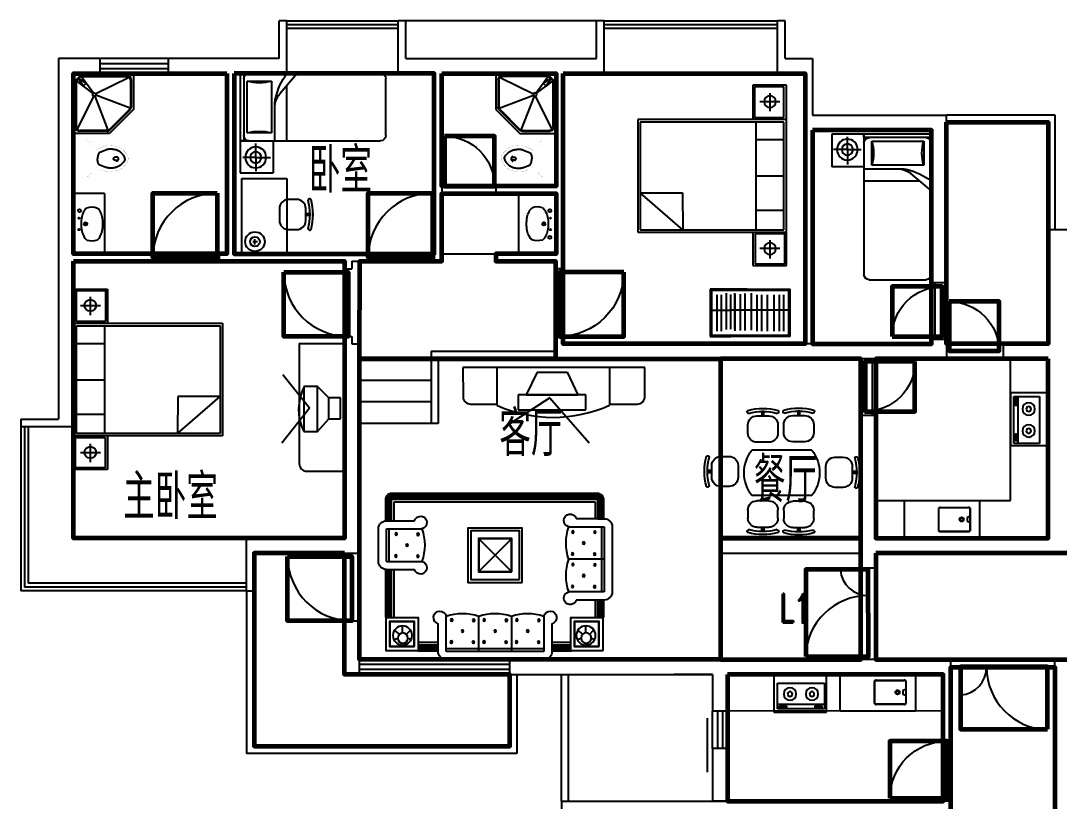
# Model space of a CAD drawing. Extents: x 951204 to 982714, y -906580 to -885526.
# Drawn here: x 951204 to 965709, y -896431 to -885526 of the extents above; entities that cross this region are included whole.
import ezdxf
from ezdxf.enums import TextEntityAlignment as Align

# ---------------------------------------------------------------- set-up
doc = ezdxf.new("R2010")
doc.units = 0
doc.header["$LTSCALE"] = 1000
doc.header["$MEASUREMENT"] = 0
doc.layers.get('0').update_dxf_attribs({"linetype": 'CONTINUOUS'})
for name, color, linetype in [('2', 2, 'CONTINUOUS'), ('3', 3, 'CONTINUOUS'), ('8', 42, 'CONTINUOUS'), ('CTEXT', 4, 'CONTINUOUS'), ('JJ', 8, 'CONTINUOUS'), ('STAIR', 3, 'CONTINUOUS'), ('text', 75, 'CONTINUOUS'), ('TOTHER', 145, 'CONTINUOUS'), ('WALL', 2, 'CONTINUOUS'), ('WINDOW', 4, 'CONTINUOUS')]:
    doc.layers.add(name, color=color, linetype=linetype)
for name, color, linetype, lineweight in [('GT_卧室', 1, 'CONTINUOUS', 60), ('GT_卫生间', 5, 'CONTINUOUS', 60), ('GT_厨房', 4, 'CONTINUOUS', 60), ('GT_客厅', 2, 'CONTINUOUS', 60), ('GT_过道', 30, 'CONTINUOUS', 60), ('GT_门', 245, 'CONTINUOUS', 60), ('GT_阳台', 6, 'CONTINUOUS', 60), ('GT_餐厅', 3, 'CONTINUOUS', 60)]:
    doc.layers.add(name, color=color, linetype=linetype, lineweight=lineweight)
doc.layers.get('8').off()
doc.styles.add('_ROMAND', font='ROMAND.shx', dxfattribs={"width": 0.8})
doc.styles.add('DIM_FONT', font='ZBTXT.shx', dxfattribs={"width": 0.8})
doc.styles.add('HZ', font='zbtxt.shx', dxfattribs={"bigfont": 'zbhz.shx'})
doc.styles.add('ST', font='complex.shx', dxfattribs={"width": 0.7, "bigfont": 'hztxt0.shx'})

# ---------------------------------------------------------------- blocks, each defined once
blk = doc.blocks.new('TV22')
at = {"layer": 'JJ', "color": 252}
for p, q in [((-1607, 1000, 200), (-2128, 1599, 200)), ((-1607, 1000, 200), (-1052, 1359, 200)), ((-2085, 1158, -400), (-2085, 958, -400)), ((-1185, 1158, -400), (-2085, 1158, -400)), ((-1185, 958, -400), (-1185, 1158, -400)), ((-2870, 982, 200), (-2869, 594, 200)), ((-2399, 1082, 200), (-2770, 1082, 200)), ((-2399, 596, 200), (-2399, 1097, 200)), ((-899, 596, 200), (-899, 1097, 200)), ((-551, 1082, 200), (-899, 1082, 200)), ((-450, 594, 200), (-451, 982, 200)), ((-2085, 958, -400), (-1185, 958, -400)), ((-1289, 958, -300), (-1980, 958, -300)), ((-1835, 658, -300), (-1980, 958, -300)), ((-1435, 658, -300), (-1289, 958, -300)), ((-2869, 594, 200), (-450, 594, 200)), ((-1435, 658, -300), (-1835, 658, -300))]:
    blk.add_line(p, q, dxfattribs=at)
for centre, radius, start, end in [((-1649, -555, 200), 1814, 65.5803, 114.4197), ((-2770, 982, 200), 100, 90, 180), ((-551, 982, 200), 100, 360, 90)]:
    blk.add_arc(centre, radius, start, end, dxfattribs=at)
blk = doc.blocks.new('_C38')
for p, q in [((411, -143), (783, 321)), ((307, 168), (154, 0)), ((307, 168), (307, -433)), ((489, 168), (307, 168)), ((489, -419), (489, 168)), ((0, 0), (0, -279)), ((154, 0), (0, 0)), ((154, 0), (154, -279)), ((411, -143), (769, -587)), ((0, -279), (154, -279)), ((154, -279), (307, -433)), ((307, -433), (489, -433))]:
    blk.add_line(p, q)
blk.add_arc((-126, -129), 683, 333.5892, 25.7371)
at = {"flags": 9}
for tag in ['XSIZE', 'YSIZE']:
    blk.add_attdef(tag, (0, 0), '', height=0.5, dxfattribs=at)
blk = doc.blocks.new('TV12')
at = {"layer": 'JJ', "color": 252}
blk.add_lwpolyline([(-2202, 344), (-507, 344), (-507, 944), (-2102, 944, 0.414214), (-2202, 844)], format="xyb", close=True, dxfattribs=at)
at = {"layer": 'JJ', "color": 252, "rotation": 90.0000000000012}
blk.add_blockref('_C38', (-1506, 395), dxfattribs=at)
blk = doc.blocks.new('RC31')
at = {"layer": 'JJ', "color": 252}
for p, q in [((-2802, 1886), (-2802, 2336)), ((-2802, 2336), (-402, 2336)), ((-2780, 1918), (-2780, 2312)), ((-2780, 2312), (-2379, 2312)), ((-2576, 2244), (-2576, 1979)), ((-2379, 2312), (-2379, 1918)), ((-2356, 356), (-2356, 2336)), ((-2326, 1926), (-2326, 2297)), ((-2326, 2297), (-892, 2297)), ((-2069, 2297), (-2069, 1926)), ((-1612, 2297), (-1612, 1926)), ((-1127, 2297), (-1127, 1926)), ((-892, 2297), (-892, 1926)), ((-856, 2336), (-856, 356)), ((-832, 2297), (-423, 2297)), ((-832, 1911), (-832, 2297)), ((-620, 2244), (-620, 1979)), ((-423, 2297), (-423, 1911)), ((-402, 2336), (-402, 1886)), ((-2462, 2115), (-2705, 2115)), ((-506, 2115), (-748, 2115)), ((-2356, 1886), (-2802, 1886)), ((-2379, 1918), (-2780, 1918)), ((-2326, 388), (-2326, 1926)), ((-892, 1926), (-2326, 1926)), ((-892, 1926), (-892, 388)), ((-402, 1886), (-856, 1886)), ((-423, 1911), (-832, 1911)), ((-2326, 956), (-1834, 388)), ((-1834, 951), (-2326, 956)), ((-1834, 388), (-1834, 951)), ((-856, 356), (-2356, 356)), ((-892, 388), (-2326, 388))]:
    blk.add_line(p, q, dxfattribs=at)
for centre in [(-2576, 2115), (-620, 2115)]:
    blk.add_circle(centre, 77.2, dxfattribs=at)
blk = doc.blocks.new('M_A17ORW')
at = {"const_width": 0.02}
for points in [[(-0.481, -0.001), (-0.481, -0.308)], [(0.481, 0.001), (0.481, -0.691)]]:
    blk.add_lwpolyline(points, dxfattribs=at)
for centre, radius, start, end in [((-0.501, -0.003), 0.307, 274.2492, 0.2101), ((0.505, 0.002), 0.699, 180.2762, 268.0603)]:
    blk.add_arc(centre, radius, start, end)
blk = doc.blocks.new('M_E17')
for p, q in [((-372, -394), (-372, -105)), ((-352, -90), (22, -90)), ((42, -105), (42, -394)), ((-333, -225), (-372, -212)), ((-372, -288), (-333, -274)), ((-333, -274), (-333, -225)), ((22, -409), (-352, -409))]:
    blk.add_line(p, q)
for points, const_width in [([(-362, -75), (-392, -97)], 2.82), ([(-392, -402), (-392, -97)], 2.5), ([(-362, -75), (32, -75)], 3), ([(62, -97), (32, -75)], 2.82), ([(62, -97), (62, -402)], 2.5), ([(-392, -402), (-362, -425)], 2.82), ([(32, -425), (62, -402)], 2.82), ([(32, -425), (-362, -425)], 3)]:
    blk.add_lwpolyline(points, dxfattribs=dict(const_width=const_width))
for points in [[(-352, -90), (-359, -91), (-365, -93), (-369, -97), (-372, -102), (-372, -105)], [(42, -105), (41, -100), (37, -95), (32, -92), (26, -90), (22, -90)], [(-372, -394), (-371, -399), (-367, -404), (-362, -407), (-356, -409), (-352, -409)], [(22, -409), (29, -408), (35, -406), (39, -402), (42, -397), (42, -394)]]:
    blk.add_lwpolyline(points)
for radius in [28.5, 20.4]:
    blk.add_circle((-262, -250), radius)
at = {"layer": 'TOTHER', "linetype": 'Continuous'}
for p, q in [((-500, -500), (-500, 0)), ((-500, 0), (500, 0)), ((500, 0), (500, -500)), ((500, -500), (-500, -500))]:
    blk.add_line(p, q, dxfattribs=at)
at = {"width": 0.8, "flags": 9}
for tag in ['XSIZE', 'YSIZE']:
    blk.add_attdef(tag, (0, 0), '', height=0.5, dxfattribs=at)
blk = doc.blocks.new('_C17')
for p, q in [((0, -897), (0, 0)), ((46, 0), (0, 0)), ((46, -897), (46, 0)), ((115, 0), (1867, 0)), ((460, 0), (460, -499)), ((621, 0), (621, -736)), ((414, -104), (92, -104)), ((92, -104), (92, -794)), ((414, -794), (414, -104)), ((1936, -69), (1936, -828)), ((756, -897), (525, -623)), ((92, -794), (414, -794)), ((46, -897), (0, -897)), ((1867, -897), (115, -897))]:
    blk.add_line(p, q)
for centre, radius, start, end in [((115, -69), 69, 90, 180), ((1867, -69), 69, 0, 90), ((253, 448), 575, 253.7398, 286.2602), ((736, -445), 276, 180, 220.1059), ((736, -499), 276, 180, 193.3928), ((1378, -347), 936, 193.3928, 216.0202), ((115, -828), 69, 180, 270), ((253, -1346), 575, 73.7398, 106.2602), ((1867, -828), 69, 270, 0)]:
    blk.add_arc(centre, radius, start, end)
at = {"flags": 9}
for tag in ['XSIZE', 'YSIZE']:
    blk.add_attdef(tag, (0, 0), '', height=0.5, dxfattribs=at)
at = {"style": 'HZ', "width": 0.7, "flags": 9}
for tag in ['XSIZE', 'YSIZE']:
    blk.add_attdef(tag, (0, 0), '', height=0.5, dxfattribs=at)
blk = doc.blocks.new('_C61')
for p, q in [((-222, 205), (-222, -230)), ((-222, 205), (206, 205)), ((-1, 0), (-1, 172)), ((206, 205), (206, -230)), ((-1, 0), (-184, 0)), ((-1, 0), (-1, -197)), ((-1, 0), (182, 0)), ((-222, -230), (206, -230))]:
    blk.add_line(p, q)
for radius in [139, 75]:
    blk.add_circle((-1, 0), radius)
at = {"flags": 9}
for tag in ['YSIZE', 'XSIZE']:
    blk.add_attdef(tag, (202, 208), '', height=0.5, rotation=270, dxfattribs=at)
at = {"style": 'DIM_FONT', "width": 0.6, "flags": 9}
for tag in ['XSIZE', 'YSIZE']:
    blk.add_attdef(tag, (0, 0), '', height=0.5, dxfattribs=at)
blk = doc.blocks.new('RDC1')
at = {"layer": 'JJ', "xscale": -1}
for name, p, rotation in [('_C17', (-2192, 693), 179.9999999999993), ('_C61', (-1987, 471), 89.99999999999928)]:
    blk.add_blockref(name, p, dxfattribs=dict(at, rotation=rotation))
blk = doc.blocks.new('DZY1')
at = {"layer": 'JJ', "color": 252}
for p, q in [((-1505, 1849), (-1529, 1849)), ((-1529, 1849), (-1529, 1792)), ((-1505, 1792), (-1505, 1849)), ((-1052, 1853), (-1052, 1797)), ((-1027, 1853), (-1052, 1853)), ((-1052, 1797), (-1027, 1797)), ((-1027, 1797), (-1027, 1853)), ((-1717, 1561), (-1717, 1671)), ((-1597, 1791), (-1437, 1791)), ((-1529, 1792), (-1505, 1792)), ((-1317, 1671), (-1317, 1561)), ((-1239, 1566), (-1239, 1676)), ((-1119, 1796), (-959, 1796)), ((-839, 1676), (-839, 1566)), ((-1437, 1441), (-1597, 1441)), ((-959, 1446), (-1119, 1446)), ((-1966, 1248), (-2076, 1248)), ((-1664, 1366), (-864, 1366)), ((-448, 1260), (-558, 1260)), ((-2196, 1128), (-2196, 968)), ((-1846, 968), (-1846, 1128)), ((-678, 1140), (-678, 980)), ((-328, 980), (-328, 1140)), ((-2254, 1061), (-2197, 1061)), ((-2254, 1036), (-2254, 1061)), ((-2197, 1036), (-2254, 1036)), ((-2197, 1061), (-2197, 1036)), ((-327, 1048), (-327, 1072)), ((-327, 1072), (-270, 1072)), ((-270, 1048), (-327, 1048)), ((-270, 1072), (-270, 1048)), ((-2076, 848), (-1966, 848)), ((-558, 860), (-448, 860)), ((-864, 766), (-1664, 766)), ((-1437, 659), (-1597, 659)), ((-959, 654), (-1119, 654)), ((-1717, 539), (-1717, 429)), ((-1317, 429), (-1317, 539)), ((-1239, 534), (-1239, 424)), ((-839, 424), (-839, 534)), ((-1597, 309), (-1437, 309)), ((-1529, 251), (-1529, 308)), ((-1529, 308), (-1505, 308)), ((-1505, 308), (-1505, 251)), ((-1119, 304), (-959, 304)), ((-1052, 303), (-1027, 303)), ((-1052, 246), (-1052, 303)), ((-1027, 303), (-1027, 246)), ((-1505, 251), (-1529, 251)), ((-1027, 246), (-1052, 246))]:
    blk.add_line(p, q, dxfattribs=at)
for centre, radius, start, end in [((-1704, 1845), 21.8, 129.0685, 262.4952), ((-1516, 1150), 739, 74.2181, 105.7819), ((-1516, 1150), 699, 74.2181, 105.7819), ((-1329, 1845), 21.8, 277.5048, 50.9315), ((-1226, 1850), 21.8, 129.0685, 262.4952), ((-1039, 1155), 739, 74.2181, 105.7819), ((-1039, 1155), 699, 74.2181, 105.7819), ((-852, 1850), 21.8, 277.5048, 50.9315), ((-1597, 1671), 120, 90, 180), ((-1437, 1671), 120, 360, 90), ((-1119, 1676), 120, 90, 180), ((-959, 1676), 120, 360, 90), ((-1597, 1561), 120, 180, 270), ((-1437, 1561), 120, 270, 360), ((-1119, 1566), 120, 180, 270), ((-959, 1566), 120, 270, 360), ((-1555, 1048), 739, 164.2181, 195.7819), ((-2250, 1235), 21.8, 7.5048, 140.9315), ((-2076, 1128), 120, 90, 180), ((-1966, 1128), 120, 0, 90), ((-1272, 1066), 494, 142.5642, 217.4358), ((-1256, 1066), 494, 322.5642, 37.4358), ((-558, 1140), 120, 90, 180), ((-448, 1140), 120, 0, 90), ((-274, 1248), 21.8, 39.0685, 172.4952), ((-968, 1061), 699, 344.2181, 15.7819), ((-968, 1061), 739, 344.2181, 15.7819), ((-1555, 1048), 699, 164.2181, 195.7819), ((-2076, 968), 120, 180, 270), ((-1966, 968), 120, 270, 0), ((-558, 980), 120, 180, 270), ((-448, 980), 120, 270, 0), ((-2250, 861), 21.8, 219.0685, 352.4952), ((-274, 873), 21.8, 187.5048, 320.9315), ((-1597, 539), 120, 90, 180), ((-1437, 539), 120, 0, 90), ((-1119, 534), 120, 90, 180), ((-959, 534), 120, 0, 90), ((-1597, 429), 120, 180, 270), ((-1437, 429), 120, 270, 0), ((-1119, 424), 120, 180, 270), ((-959, 424), 120, 270, 0), ((-1704, 255), 21.8, 97.5048, 230.9315), ((-1516, 949), 739, 254.2181, 285.7819), ((-1516, 949), 699, 254.2181, 285.7819), ((-1329, 255), 21.8, 309.0685, 82.4952), ((-1226, 250), 21.8, 97.5048, 230.9315), ((-1039, 944), 739, 254.2181, 285.7819), ((-1039, 944), 699, 254.2181, 285.7819), ((-852, 250), 21.8, 309.0685, 82.4952)]:
    blk.add_arc(centre, radius, start, end, dxfattribs=at)
for points in [[(-1505, 1849), (-1529, 1849), (-1505, 1792), (-1529, 1792)], [(-1027, 1853), (-1052, 1853), (-1027, 1797), (-1052, 1797)], [(-2254, 1036), (-2254, 1061), (-2197, 1036), (-2197, 1061)], [(-270, 1072), (-270, 1048), (-327, 1072), (-327, 1048)], [(-1505, 251), (-1529, 251), (-1505, 308), (-1529, 308)], [(-1027, 246), (-1052, 246), (-1027, 303), (-1052, 303)]]:
    blk.add_solid(points, dxfattribs=at)
blk = doc.blocks.new('SZ2')
at = {"layer": 'JJ', "color": 252}
for p, q in [((-486, 907), (-646, 907)), ((-578, 908), (-578, 965)), ((-578, 965), (-553, 965)), ((-553, 908), (-578, 908)), ((-553, 965), (-553, 908)), ((-766, 787), (-766, 677)), ((-366, 677), (-366, 787)), ((-1044, 55), (-1044, 655)), ((-1044, 655), (-44, 655)), ((-646, 557), (-486, 557)), ((-44, 655), (-44, 55)), ((-167, 231), (-238, 231)), ((-205, 203), (-205, 263)), ((-44, 55), (-1044, 55))]:
    blk.add_line(p, q, dxfattribs=at)
for radius in [130, 63.7]:
    blk.add_circle((-205, 231), radius, dxfattribs=at)
for centre, radius, start, end in [((-754, 961), 21.8, 129.0685, 262.4952), ((-566, 266), 739, 74.2181, 105.7819), ((-379, 961), 21.8, 277.5048, 50.9315), ((-646, 787), 120, 90, 180), ((-566, 266), 699, 74.2181, 105.7819), ((-486, 787), 120, 0, 90), ((-646, 677), 120, 180, 270), ((-486, 677), 120, 270, 0)]:
    blk.add_arc(centre, radius, start, end, dxfattribs=at)
blk.add_solid([(-578, 965), (-553, 965), (-578, 908), (-553, 908)], dxfattribs=at)
blk = doc.blocks.new('_DBLK')
blk.add_line((-0.45, 0), (-0.45, -0.95))
blk.add_arc((-0.45, 0), 0.95, 270, 360)
blk = doc.blocks.new('SFJ15')
at = {"layer": 'JJ', "color": 252}
for p, q in [((-3198, 2248), (-3285, 2248)), ((-3198, 2226), (-3285, 2226)), ((-3198, 2248), (-3282, 2271)), ((-3198, 2248), (-3271, 2296)), ((-3198, 2248), (-3251, 2317)), ((-3198, 2248), (-3226, 2330)), ((-3198, 2248), (-3198, 2335)), ((-3198, 1988), (-3198, 2248)), ((-3198, 2248), (-3198, 1988)), ((-452, 2248), (-3198, 2248)), ((-3177, 2248), (-3177, 2335)), ((-3162, 2212), (-3162, 1988)), ((-488, 2212), (-3162, 2212)), ((-3155, 2248), (-3155, 2335)), ((-3133, 2248), (-3133, 2335)), ((-3112, 2248), (-3112, 2335)), ((-3090, 2248), (-3090, 2335)), ((-3068, 2248), (-3068, 2335)), ((-3047, 2248), (-3047, 2335)), ((-3025, 2248), (-3025, 2335)), ((-3003, 2248), (-3003, 2335)), ((-2982, 2248), (-2982, 2335)), ((-2960, 2248), (-2960, 2335)), ((-2938, 2248), (-2938, 2335)), ((-2917, 2248), (-2917, 2335)), ((-2895, 2248), (-2895, 2335)), ((-2873, 2248), (-2873, 2335)), ((-2852, 2248), (-2852, 2335)), ((-2830, 2248), (-2830, 2335)), ((-2808, 2248), (-2808, 2335)), ((-2787, 2248), (-2787, 2335)), ((-2765, 2248), (-2765, 2335)), ((-2743, 2248), (-2743, 2335)), ((-2722, 2248), (-2722, 2335)), ((-2700, 2248), (-2700, 2335)), ((-2678, 2248), (-2678, 2335)), ((-2657, 2248), (-2657, 2335)), ((-2635, 2248), (-2635, 2335)), ((-2613, 2248), (-2613, 2335)), ((-2592, 2248), (-2592, 2335)), ((-2570, 2248), (-2570, 2335)), ((-2548, 2248), (-2548, 2335)), ((-2527, 2248), (-2527, 2335)), ((-2505, 2248), (-2505, 2335)), ((-2483, 2248), (-2483, 2335)), ((-2461, 2248), (-2461, 2335)), ((-2440, 2248), (-2440, 2335)), ((-2418, 2248), (-2418, 2335)), ((-2396, 2248), (-2396, 2335)), ((-2375, 2248), (-2375, 2335)), ((-2353, 2248), (-2353, 2335)), ((-2331, 2248), (-2331, 2335)), ((-2310, 2248), (-2310, 2335)), ((-2288, 2248), (-2288, 2335)), ((-2266, 2248), (-2266, 2335)), ((-2245, 2248), (-2245, 2335)), ((-2223, 2248), (-2223, 2335)), ((-2201, 2248), (-2201, 2335)), ((-2180, 2248), (-2180, 2335)), ((-2158, 2248), (-2158, 2335)), ((-2136, 2248), (-2136, 2335)), ((-2115, 2248), (-2115, 2335)), ((-2093, 2248), (-2093, 2335)), ((-2071, 2248), (-2071, 2335)), ((-2050, 2248), (-2050, 2335)), ((-2028, 2248), (-2028, 2335)), ((-2006, 2248), (-2006, 2335)), ((-1985, 2248), (-1985, 2335)), ((-1963, 2248), (-1963, 2335)), ((-1941, 2248), (-1941, 2335)), ((-1920, 2248), (-1920, 2335)), ((-1898, 2248), (-1898, 2335)), ((-1876, 2248), (-1876, 2335)), ((-1855, 2248), (-1855, 2335)), ((-1833, 2248), (-1833, 2335)), ((-1811, 2248), (-1811, 2335)), ((-1790, 2248), (-1790, 2335)), ((-1768, 2248), (-1768, 2335)), ((-1746, 2248), (-1746, 2335)), ((-1725, 2248), (-1725, 2335)), ((-1703, 2248), (-1703, 2335)), ((-1681, 2248), (-1681, 2335)), ((-1660, 2248), (-1660, 2335)), ((-1638, 2248), (-1638, 2335)), ((-1616, 2248), (-1616, 2335)), ((-1594, 2248), (-1594, 2335)), ((-1573, 2248), (-1573, 2335)), ((-1551, 2248), (-1551, 2335)), ((-1529, 2248), (-1529, 2335)), ((-1508, 2248), (-1508, 2335)), ((-1486, 2248), (-1486, 2335)), ((-1464, 2248), (-1464, 2335)), ((-1443, 2248), (-1443, 2335)), ((-1421, 2248), (-1421, 2335)), ((-1399, 2248), (-1399, 2335)), ((-1378, 2248), (-1378, 2335)), ((-1356, 2248), (-1356, 2335)), ((-1334, 2248), (-1334, 2335)), ((-1313, 2248), (-1313, 2335)), ((-1291, 2248), (-1291, 2335)), ((-1269, 2248), (-1269, 2335)), ((-1248, 2248), (-1248, 2335)), ((-1226, 2248), (-1226, 2335)), ((-1204, 2248), (-1204, 2335)), ((-1183, 2248), (-1183, 2335)), ((-1161, 2248), (-1161, 2335)), ((-1139, 2248), (-1139, 2335)), ((-1118, 2248), (-1118, 2335)), ((-1096, 2248), (-1096, 2335)), ((-1074, 2248), (-1074, 2335)), ((-1053, 2248), (-1053, 2335)), ((-1031, 2248), (-1031, 2335)), ((-1009, 2248), (-1009, 2335)), ((-988, 2248), (-988, 2335)), ((-966, 2248), (-966, 2335)), ((-944, 2248), (-944, 2335)), ((-923, 2248), (-923, 2335)), ((-901, 2248), (-901, 2335)), ((-879, 2248), (-879, 2335)), ((-858, 2248), (-858, 2335)), ((-836, 2248), (-836, 2335)), ((-814, 2248), (-814, 2335)), ((-793, 2248), (-793, 2335)), ((-771, 2248), (-771, 2335)), ((-749, 2248), (-749, 2335)), ((-727, 2248), (-727, 2335)), ((-706, 2248), (-706, 2335)), ((-684, 2248), (-684, 2335)), ((-662, 2248), (-662, 2335)), ((-641, 2248), (-641, 2335)), ((-619, 2248), (-619, 2335)), ((-597, 2248), (-597, 2335)), ((-576, 2248), (-576, 2335)), ((-554, 2248), (-554, 2335)), ((-532, 2248), (-532, 2335)), ((-511, 2248), (-511, 2335)), ((-489, 2248), (-489, 2335)), ((-488, 1961), (-488, 2212)), ((-467, 2248), (-467, 2335)), ((-452, 2248), (-452, 2335)), ((-452, 2248), (-424, 2330)), ((-452, 2248), (-399, 2317)), ((-452, 2248), (-380, 2296)), ((-452, 2248), (-368, 2271)), ((-452, 2248), (-365, 2248)), ((-452, 1961), (-452, 2248)), ((-452, 2226), (-365, 2226)), ((-3198, 2205), (-3285, 2205)), ((-3198, 2183), (-3285, 2183)), ((-3198, 2161), (-3285, 2161)), ((-3198, 2140), (-3285, 2140)), ((-3198, 2118), (-3285, 2118)), ((-3198, 2096), (-3285, 2096)), ((-3198, 2075), (-3285, 2075)), ((-452, 2205), (-365, 2205)), ((-452, 2183), (-365, 2183)), ((-452, 2161), (-365, 2161)), ((-452, 2140), (-365, 2140)), ((-452, 2118), (-365, 2118)), ((-452, 2096), (-365, 2096)), ((-452, 2075), (-365, 2075)), ((-3198, 2053), (-3285, 2053)), ((-3198, 2031), (-3285, 2031)), ((-3198, 2010), (-3285, 2010)), ((-3198, 1988), (-3285, 1988)), ((-3280, 1988), (-2910, 1988)), ((-387, 1961), (-757, 1961)), ((-452, 2053), (-365, 2053)), ((-452, 2031), (-365, 2031)), ((-452, 2010), (-365, 2010)), ((-452, 1988), (-365, 1988)), ((-452, 1966), (-365, 1966)), ((-3389, 1880), (-3389, 1013)), ((-2811, 1880), (-3280, 1880)), ((-3280, 1880), (-3280, 1013)), ((-3244, 1880), (-3244, 1013)), ((-387, 1853), (-857, 1853)), ((-423, 1419), (-423, 1853)), ((-387, 1419), (-387, 1853)), ((-279, 1419), (-279, 1853)), ((-2048, 1285), (-1614, 1718)), ((-1614, 1285), (-2048, 1718)), ((-3280, 1447), (-2811, 1447)), ((-387, 1419), (-857, 1419)), ((-387, 1311), (-757, 1311)), ((-488, 668), (-488, 1311)), ((-452, 668), (-452, 1311)), ((-452, 1294), (-365, 1294)), ((-452, 1273), (-365, 1273)), ((-452, 1251), (-365, 1251)), ((-452, 1229), (-365, 1229)), ((-452, 1208), (-365, 1208)), ((-452, 1186), (-365, 1186)), ((-452, 1164), (-365, 1164)), ((-452, 1143), (-365, 1143)), ((-452, 1121), (-365, 1121)), ((-3280, 1013), (-2811, 1013)), ((-452, 1099), (-365, 1099)), ((-452, 1078), (-365, 1078)), ((-452, 1056), (-365, 1056)), ((-452, 1034), (-365, 1034)), ((-452, 1013), (-365, 1013)), ((-452, 991), (-365, 991)), ((-452, 969), (-365, 969)), ((-3198, 904), (-3285, 904)), ((-3198, 883), (-3285, 883)), ((-3198, 861), (-3285, 861)), ((-3198, 839), (-3285, 839)), ((-3280, 905), (-2910, 905)), ((-3198, 668), (-3198, 905)), ((-3198, 905), (-3198, 668)), ((-3162, 905), (-3162, 668)), ((-452, 948), (-365, 948)), ((-452, 926), (-365, 926)), ((-452, 904), (-365, 904)), ((-452, 883), (-365, 883)), ((-452, 861), (-365, 861)), ((-452, 839), (-365, 839)), ((-3198, 818), (-3285, 818)), ((-3198, 796), (-3285, 796)), ((-3198, 774), (-3285, 774)), ((-3198, 753), (-3285, 753)), ((-3198, 731), (-3285, 731)), ((-3198, 709), (-3285, 709)), ((-452, 818), (-365, 818)), ((-452, 796), (-365, 796)), ((-452, 774), (-365, 774)), ((-452, 753), (-365, 753)), ((-452, 731), (-365, 731)), ((-452, 709), (-365, 709)), ((-3198, 688), (-3285, 688)), ((-3039, 466), (-3038, 559)), ((-2590, 221), (-2590, 591)), ((-2481, 691), (-2481, 221)), ((-2048, 691), (-2048, 221)), ((-1614, 221), (-1614, 691)), ((-1181, 221), (-1181, 691)), ((-1072, 221), (-1072, 591)), ((-599, 465), (-598, 558)), ((-452, 688), (-365, 688)), ((-3091, 452), (-3145, 507)), ((-2996, 451), (-2931, 504)), ((-652, 451), (-705, 506)), ((-557, 450), (-492, 503)), ((-3111, 397), (-3156, 382)), ((-3040, 334), (-3041, 306)), ((-2975, 395), (-2924, 377)), ((-2833, 340), (-2590, 340)), ((-2833, 304), (-2833, 218)), ((-2833, 304), (-2590, 304)), ((-2811, 304), (-2811, 218)), ((-2789, 304), (-2789, 218)), ((-2768, 304), (-2768, 218)), ((-2746, 304), (-2746, 218)), ((-2724, 304), (-2724, 218)), ((-2703, 304), (-2703, 218)), ((-2681, 304), (-2681, 218)), ((-2659, 304), (-2659, 218)), ((-2638, 304), (-2638, 218)), ((-2616, 304), (-2616, 218)), ((-2594, 304), (-2594, 218)), ((-1072, 340), (-810, 340)), ((-1072, 304), (-810, 304)), ((-1070, 304), (-1070, 218)), ((-1048, 304), (-1048, 218)), ((-1027, 304), (-1027, 218)), ((-1005, 304), (-1005, 218)), ((-983, 304), (-983, 218)), ((-962, 304), (-962, 218)), ((-940, 304), (-940, 218)), ((-918, 304), (-918, 218)), ((-897, 304), (-897, 218)), ((-875, 304), (-875, 218)), ((-853, 304), (-853, 218)), ((-832, 304), (-832, 218)), ((-810, 304), (-810, 218)), ((-672, 396), (-717, 381)), ((-601, 333), (-601, 305)), ((-535, 394), (-484, 376)), ((-2481, 257), (-1181, 257)), ((-2481, 221), (-1181, 221)), ((-2481, 113), (-1181, 113))]:
    blk.add_line(p, q, dxfattribs=at)
for points in [[(-2192, 1140), (-2192, 1863), (-1470, 1863), (-1470, 1140)], [(-2156, 1177), (-2156, 1827), (-1506, 1827), (-1506, 1177)], [(-2053, 1280), (-2053, 1723), (-1609, 1723), (-1609, 1280)], [(-2048, 1285), (-2048, 1718), (-1614, 1718), (-1614, 1285)], [(-3266, 235), (-3266, 668), (-2833, 668), (-2833, 235)], [(-3216, 285), (-3216, 618), (-2883, 618), (-2883, 285)], [(-3211, 290), (-3211, 613), (-2888, 613), (-2888, 290)], [(-810, 235), (-810, 668), (-377, 668), (-377, 235)], [(-760, 285), (-760, 618), (-427, 618), (-427, 285)], [(-755, 290), (-755, 613), (-432, 613), (-432, 290)]]:
    blk.add_lwpolyline(points, close=True, dxfattribs=at)
for centre, radius in [((-3158, 1808), 14.4), ((-2865, 1811), 14.4), ((-514, 1784), 14.4), ((-3009, 1663), 14.4), ((-806, 1780), 14.4), ((-3154, 1515), 14.4), ((-2861, 1519), 14.4), ((-658, 1636), 14.4), ((-3158, 1374), 14.4), ((-2865, 1378), 14.4), ((-803, 1488), 14.4), ((-510, 1491), 14.4), ((-3009, 1230), 14.4), ((-3154, 1082), 14.4), ((-2861, 1085), 14.4), ((-3039, 434), 128), ((-2412, 636), 14.4), ((-2120, 640), 14.4), ((-1979, 636), 14.4), ((-1686, 640), 14.4), ((-1545, 636), 14.4), ((-1253, 640), 14.4), ((-599, 433), 128), ((-3043, 400), 68.4), ((-2264, 492), 14.4), ((-1831, 492), 14.4), ((-1397, 492), 14.4), ((-603, 399), 68.4), ((-2409, 344), 14.4), ((-2116, 347), 14.4), ((-1975, 344), 14.4), ((-1683, 347), 14.4), ((-1542, 344), 14.4), ((-1249, 347), 14.4)]:
    blk.add_circle(centre, radius, dxfattribs=at)
for centre, radius, start, end in [((-3280, 1880), 108, 90, 180), ((-2829, 1963), 85.2, 282.4066, 162.795), ((-839, 1936), 85.2, 17.205, 257.5934), ((-387, 1853), 108, 0, 90), ((-3424, 1663), 650, 340.5288, 19.4712), ((-244, 1636), 650, 160.5288, 199.4712), ((-3424, 1230), 650, 340.5288, 19.4712), ((-839, 1336), 85.2, 102.4066, 342.795), ((-387, 1419), 108, 270, 0), ((-3280, 1013), 108, 180, 270), ((-2829, 930), 85.2, 197.205, 77.5934), ((-2564, 672), 85.2, 12.4066, 252.795), ((-2264, 77), 650, 70.5288, 109.4712), ((-1831, 77), 650, 70.5288, 109.4712), ((-1397, 77), 650, 70.5288, 109.4712), ((-1097, 672), 85.2, 287.205, 167.5934), ((-2481, 221), 108, 180, 270), ((-1181, 221), 108, 270, 0)]:
    blk.add_arc(centre, radius, start, end, dxfattribs=at)
blk = doc.blocks.new('_WBLK')
for p, q in [((-0.5, 0.5), (0.5, 0.5)), ((0.5, 0.1667), (-0.5, 0.1667)), ((0.5, -0.1667), (-0.5, -0.1667)), ((-0.5, -0.5), (0.5, -0.5))]:
    blk.add_line(p, q)
blk = doc.blocks.new('M_E19')
for p, q in [((-323, -113), (-323, -456)), ((299, -113), (-323, -113)), ((299, -456), (299, -113)), ((-323, -400), (299, -400)), ((-323, -456), (299, -456)), ((-291, -422), (-291, -434)), ((-216, -432), (-280, -432)), ((-280, -432), (-280, -448)), ((-280, -448), (-216, -448)), ((-216, -448), (-216, -432)), ((-199, -423), (-199, -434)), ((182, -422), (182, -434)), ((193, -432), (193, -448)), ((257, -432), (193, -432)), ((193, -448), (257, -448)), ((257, -448), (257, -432)), ((274, -423), (274, -434))]:
    blk.add_line(p, q)
for points in [[(-199, -423, 0.259034), (-201, -420, 0.076276), (-213, -415, 0.036515), (-226, -412, 0.026615), (-245, -411, 0.026615), (-264, -412, 0.036515), (-277, -415, 0.076276), (-289, -420, 0.259034), (-291, -423, 0.078462), (-291, -424, 0.056762)], [(274, -423, 0.259034), (272, -420, 0.076276), (260, -415, 0.036515), (247, -412, 0.026615), (228, -411, 0.026615), (209, -412, 0.036515), (196, -415, 0.076276), (184, -420, 0.259034), (182, -423, 0.078462), (182, -424, 0.056762)], [(-199, -434, 0.259034), (-201, -430, 0.076276), (-213, -425, 0.036515), (-226, -423, 0.026615), (-245, -422, 0.026615), (-264, -423, 0.036515), (-277, -425, 0.076276), (-289, -430, 0.259034), (-291, -434, 0.259034), (-289, -437, 0.056762), (-280, -441, 0.036515)], [(-216, -443, 0.008736), (-213, -442, 0.076276), (-201, -437, 0.259034), (-199, -434, 0.259034)], [(274, -434, 0.259034), (272, -430, 0.076276), (260, -425, 0.036515), (247, -423, 0.026615), (228, -422, 0.026615), (209, -423, 0.036515), (196, -425, 0.076276), (184, -430, 0.259034), (182, -434, 0.259034), (184, -437, 0.056762), (193, -441, 0.036515)], [(257, -443, 0.008736), (260, -442, 0.076276), (272, -437, 0.259034), (274, -434, 0.259034)]]:
    blk.add_lwpolyline(points, format="xyb")
at = {"layer": 'TOTHER', "linetype": 'Continuous'}
for p, q in [((-350, 0), (350, 0)), ((-350, -500), (-350, 0)), ((350, 0), (350, -500)), ((350, -500), (-350, -500))]:
    blk.add_line(p, q, dxfattribs=at)
for centre, radius in [((-158, -259), 82.5), ((-158, -259), 31.6), ((134, -259), 82.5), ((134, -259), 31.6)]:
    blk.add_circle(centre, radius, dxfattribs=at)
at = {"width": 0.8, "flags": 9}
for tag in ['XSIZE', 'YSIZE']:
    blk.add_attdef(tag, (0, 0), '', height=0.5, dxfattribs=at)
blk = doc.blocks.new('YG11')
at = {"layer": 'JJ', "color": 252}
for p, q in [((-1403, 738), (-616, 739)), ((-1403, 738), (-1403, 110)), ((-1385, 724), (-616, 721)), ((-1385, 721), (-1385, 129)), ((-341, 739), (-616, 739)), ((-359, 721), (-616, 721)), ((-359, 127), (-359, 721)), ((-341, 110), (-341, 739)), ((-1315, 186), (-1315, 667)), ((-1260, 186), (-1260, 667)), ((-1187, 186), (-1187, 667)), ((-1100, 186), (-1100, 667)), ((-1024, 186), (-1024, 667)), ((-961, 186), (-961, 667)), ((-884, 161), (-884, 652)), ((-807, 658), (-807, 167)), ((-741, 173), (-741, 658)), ((-669, 646), (-669, 161)), ((-667, 179), (-667, 664)), ((-616, 642), (-616, 181)), ((-559, 646), (-559, 161)), ((-485, 186), (-485, 667)), ((-430, 186), (-430, 667)), ((-1386, 390), (-612, 390)), ((-359, 390), (-616, 390)), ((-831, 110), (-1403, 110)), ((-1385, 129), (-616, 127)), ((-831, 110), (-341, 110)), ((-616, 127), (-359, 127))]:
    blk.add_line(p, q, dxfattribs=at)
blk = doc.blocks.new('_E12')
for p, q in [((-800, -482), (-800, 0)), ((-800, 0), (0, 0)), ((0, 0), (0, -800)), ((-770, -448), (-770, -80)), ((-760, -444), (-760, -90)), ((-743, -53), (-302, -271)), ((-720, -30), (-94, -30)), ((-710, -40), (-98, -40)), ((-268, -262), (-98, -40)), ((-264, -267), (-30, -94)), ((-69, -69), (-171, -130)), ((-130, -171), (-171, -130)), ((-130, -171), (-69, -69)), ((-40, -98), (-98, -40)), ((-30, -94), (-94, -30)), ((-40, -98), (-40, -710)), ((-30, -94), (-30, -720)), ((-756, -463), (-302, -288)), ((-463, -756), (-290, -300)), ((-53, -743), (-272, -300)), ((-482, -800), (-800, -482)), ((-484, -755), (-755, -484)), ((-480, -745), (-745, -480)), ((0, -800), (-482, -800)), ((-80, -770), (-448, -770)), ((-90, -760), (-444, -760))]:
    blk.add_line(p, q)
blk.add_circle((-282, -278), 21.8)
for centre, start, end in [((-720, -80), 90, 180), ((-710, -90), 90, 180), ((-720, -448), 180, 225), ((-710, -444), 180, 225), ((-448, -720), 225, 270), ((-444, -710), 225, 270), ((-90, -710), 270, 0), ((-80, -720), 270, 0)]:
    blk.add_arc(centre, 50, start, end)
at = {"style": 'HZ', "width": 0.7, "flags": 9}
for tag in ['XSIZE', 'YSIZE']:
    blk.add_attdef(tag, (0, 0), '', height=0.5, dxfattribs=at)
blk = doc.blocks.new('_E33DZE')
at = {"layer": 'STAIR', "xscale": -1, "rotation": 270}
blk.add_blockref('_E12', (0, 0), dxfattribs=at)
at = {"style": 'DIM_FONT', "width": 0.8, "flags": 9}
for tag in ['XSIZE', 'YSIZE']:
    blk.add_attdef(tag, (0, 0), '', height=0.5, dxfattribs=at)
blk = doc.blocks.new('M_E13')
for p, q in [((-572, 18), (-536, 18)), ((-572, 18), (-572, 18)), ((-536, -22), (-572, -21))]:
    blk.add_line(p, q)
at = {"const_width": 1.5}
for points in [[(-715, 0, -0.037932), (-709, 28, -0.057502), (-702, 46, -0.011128), (-686, 72, -0.047419), (-682, 78, -0.013557), (-669, 92, -0.010422), (-651, 109, -0.006492), (-632, 126, -0.010986), (-621, 135, -0.031118), (-607, 144, -0.031821), (-592, 152, -0.025304), (-572, 159, -0.028493), (-555, 164), (-520, 171), (-500, 175, -0.104917), (-492, 175, 0.047512), (-474, 173, 0.018859), (-460, 173, -0.025251), (-449, 173, -0.024361), (-434, 171, -0.018727), (-416, 168, -0.011084), (-401, 164, -0.017664), (-391, 161, -0.012553), (-375, 154, -0.012341), (-358, 147), (-320, 128, -0.005054), (-308, 122, -0.002567), (-285, 110)], [(-155, 240, 0.414214), (-220, 175, 0.414214)], [(-715, 0, 0.037932), (-709, -28, 0.057502), (-702, -46, 0.011128), (-686, -72, 0.047419), (-682, -78, 0.013557), (-669, -92, 0.010422), (-651, -109, 0.006492), (-632, -126, 0.010986), (-621, -135, 0.031118), (-607, -144, 0.031821), (-592, -152, 0.025304), (-572, -159, 0.028493), (-555, -164), (-520, -171), (-500, -175, 0.104917), (-492, -175, -0.047512), (-474, -173, -0.018859), (-460, -173, 0.025251), (-449, -173, 0.024361), (-434, -171, 0.018727), (-416, -168, 0.011084), (-401, -164, 0.017664), (-391, -161, 0.012553), (-375, -154, 0.012341), (-358, -147), (-320, -128, 0.005054), (-308, -122, 0.002567), (-285, -110)], [(-220, -175, 0.414214), (-155, -240, 0.414214)]]:
    blk.add_lwpolyline(points, format="xyb", dxfattribs=at)
for points in [[(-220, 175), (-220, -175)], [(0, 240), (-155, 240)], [(0, -240), (0, 240)], [(-220, 110), (-285, 110)], [(-285, -110), (-220, -110)], [(-155, -240), (0, -240)]]:
    blk.add_lwpolyline(points, dxfattribs=at)
for points in [[(-672, -1, -0.054114), (-666, 25, -0.08891), (-658, 39, -0.006714), (-643, 55, -0.014531), (-636, 63, -0.010713), (-618, 80, -0.017575), (-606, 90, -0.037222), (-591, 100, -0.034599), (-573, 109, -0.02298), (-556, 115, -0.023613), (-539, 119, -0.014842), (-522, 122, -0.012533), (-502, 125, -0.021838), (-477, 126, -0.029407), (-459, 125, -0.029465), (-436, 121, -0.031881), (-416, 114), (-371, 97), (-337, 83, -0.135973), (-324, 73, -0.099517), (-314, 52, -0.016651), (-311, 40, -0.010977), (-308, 20, -0.015331), (-308, 12, -0.010106), (-307, -1)], [(-672, -1, 0.054114), (-666, -26, 0.08891), (-658, -40, 0.006714), (-643, -57, 0.014531), (-636, -64, 0.010713), (-618, -82, 0.017575), (-606, -92, 0.037222), (-591, -102, 0.034599), (-573, -111, 0.02298), (-556, -117, 0.023613), (-539, -121, 0.014842), (-522, -124, 0.012533), (-502, -126, 0.021838), (-477, -127, 0.029407), (-459, -126, 0.029465), (-436, -122, 0.031881), (-416, -116), (-371, -99), (-337, -85, 0.135973), (-324, -75, 0.099517), (-314, -54, 0.016651), (-311, -41, 0.010977), (-308, -21, 0.015331), (-308, -13, 0.010106), (-307, -1)]]:
    blk.add_lwpolyline(points, format="xyb")
for centre, radius, start, end in [((-549, -3), 33.2, 100.0495, 259.9505), ((-536, -2), 20, 270, 90)]:
    blk.add_arc(centre, radius, start, end)
at = {"width": 0.8, "flags": 9}
for tag in ['XSIZE', 'YSIZE']:
    blk.add_attdef(tag, (0, 0), '', height=0.5, dxfattribs=at)

msp = doc.modelspace()

# ---------------------------------------------------------------- linework, layer by layer
for p, q in [((956934, -890141, -8593), (956934, -891151, -8593)), ((956934, -890141, -8593), (958675, -890141, -8593)), ((956934, -890251, -8593), (955934, -890251, -8593)), ((957034, -890251, -8593), (958675, -890251, -8593)), ((957034, -890251, -8593), (957034, -891151, -8593)), ((956934, -890551, -8593), (955934, -890551, -8593)), ((956934, -890851, -8593), (955934, -890851, -8593)), ((957034, -891151, -8593), (955934, -891151, -8593)), ((960976, -892756, -8593), (962936, -892756, -8593)), ((960976, -892756, -8593), (960976, -892966, -8593)), ((960976, -892966, -8593), (962936, -892966, -8593)), ((958755, -896431, -8593), (958755, -894661, -8593)), ((958855, -896431, -8593), (958855, -894661, -8593))]:
    msp.add_line(p, q)
at = {"layer": '2'}
for p, q in [((952374, -887941, -8593), (951939, -887941, -8593)), ((952374, -887941, -8593), (952374, -888781, -8593)), ((958155, -887941, -8593), (958155, -888781, -8593)), ((958493, -888587, -8593), (958496, -888587, -8593)), ((958498, -888584, -8593), (958496, -888587, -8593)), ((957085, -888781, -8593), (957840, -888781, -8593)), ((963969, -889183, -8593), (963969, -889973, -8593)), ((964924, -890041, -8593), (964134, -890041, -8593)), ((963101, -891041, -8593), (963101, -890251, -8593)), ((965029, -892231, -8593), (965029, -890251, -8593)), ((963178, -892231, -8593), (965029, -892231, -8593)), ((955724, -893911, -8593), (955724, -892966, -8593)), ((964089, -895171, -8593), (961076, -895170, -8593)), ((960798, -896026, -8593), (960798, -895268, -8593)), ((960864, -895696, -8593), (960864, -896431, -8593))]:
    msp.add_line(p, q, dxfattribs=at)
at = {"layer": '2', "elevation": -8593}
for points in [[(952125, -888139, 0.098208), (952083, -888193, 0.066287), (952057, -888266, 0.052428), (952047, -888364, 0.052428), (952057, -888462, 0.066287), (952083, -888536, 0.093876), (952123, -888587)], [(952125, -888139, -0.172546), (952276, -888142)], [(958493, -888139, 0.172546), (958343, -888142)], [(958493, -888139, -0.098208), (958535, -888193, -0.066287), (958562, -888266, -0.052428), (958572, -888364, -0.052428), (958562, -888462, -0.066287), (958535, -888536, -0.093876), (958496, -888587)], [(952276, -888586, 0.091341), (952315, -888536, 0.066287), (952341, -888462, 0.052428), (952351, -888364, 0.052428), (952341, -888266, 0.066287), (952315, -888193, 0.091756), (952276, -888142)], [(958343, -888586, -0.091341), (958304, -888536, -0.066287), (958278, -888462, -0.052428), (958268, -888364, -0.052428), (958278, -888266, -0.066287), (958304, -888193, -0.091756), (958343, -888142)], [(952125, -888589, 0.172546), (952276, -888586)], [(958493, -888589, -0.172546), (958343, -888586)]]:
    msp.add_lwpolyline(points, format="xyb", dxfattribs=at)
at = {"layer": '2'}
for centre, radius in [((952025, -888178, -8593), 21.3), ((952016, -888284, -8593), 8.88), ((958594, -888178, -8593), 21.3), ((958603, -888284, -8593), 8.88), ((952109, -888364, -8593), 22.2), ((952109, -888364, -8593), 13.3), ((958510, -888364, -8593), 22.2), ((958510, -888364, -8593), 13.3), ((952016, -888444, -8593), 8.88), ((958594, -888551, -8593), 21.3), ((958594, -888551, -8593), 21.3), ((958594, -888551, -8593), 21.3), ((958603, -888444, -8593), 8.88)]:
    msp.add_circle(centre, radius, dxfattribs=at)
msp.add_arc((958496, -888586, -8593), 0.888, 270, 318.6776, dxfattribs=at)
at = {"layer": '3'}
for p, q in [((954920, -885526, -8593), (956475, -885526, -8593)), ((959246, -885526, -8593), (956580, -885526, -8593)), ((959351, -885526, -8593), (961776, -885526, -8593)), ((954920, -885578, -8593), (956475, -885578, -8593)), ((954920, -885631, -8593), (956475, -885631, -8593)), ((959351, -885578, -8593), (961776, -885578, -8593)), ((959351, -885631, -8593), (961776, -885631, -8593)), ((954920, -886261, -8593), (956475, -886261, -8593)), ((959351, -886261, -8593), (961776, -886261, -8593)), ((965654, -886843, -8593), (964134, -886843, -8593)), ((965554, -886943, -8593), (964134, -886943, -8593)), ((965554, -888440, -8593), (965554, -886943, -8593)), ((965654, -888440, -8593), (965654, -886843, -8593)), ((951204, -891196, -8593), (951204, -893491, -8593)), ((951256, -891196, -8593), (951256, -893438, -8593)), ((951309, -891196, -8593), (951309, -893386, -8593)), ((951939, -891196, -8593), (951939, -892756, -8593)), ((954359, -892756, -8593), (951939, -892756, -8593)), ((963146, -892756, -8593), (963178, -892756, -8593)), ((954359, -893491, -8593), (951204, -893491, -8593)), ((954359, -893438, -8593), (951256, -893438, -8593)), ((954359, -893386, -8593), (951309, -893386, -8593)), ((954359, -893491, -8593), (954359, -895766, -8593)), ((954464, -893491, -8593), (954464, -895661, -8593)), ((958034, -894661, -8593), (958034, -895661, -8593)), ((958134, -894661, -8593), (958134, -895766, -8593)), ((958034, -895661, -8593), (954464, -895661, -8593)), ((958134, -895766, -8593), (954359, -895766, -8593))]:
    msp.add_line(p, q, dxfattribs=at)
at = {"layer": 'GT_卧室', "elevation": -8593}
for points in [[(954185, -886261), (954185, -888781), (956980, -888781), (956980, -886261), (954185, -886261)], [(958780, -886261), (962158, -886261), (962158, -890041), (958780, -890041), (958780, -886261)], [(962263, -887053), (962263, -890041), (963924, -890041), (963924, -887053), (962263, -887053)], [(951939, -888886), (955724, -888886), (955724, -892756), (951939, -892756), (951939, -888886)]]:
    msp.add_lwpolyline(points, dxfattribs=at)
at = {"layer": 'GT_卫生间', "elevation": -8593}
for points in [[(954080, -886261), (954080, -888781), (951939, -888781), (951939, -886261), (954080, -886261)], [(957085, -886261), (958680, -886261), (958680, -887836), (957085, -887836), (957085, -886261)]]:
    msp.add_lwpolyline(points, dxfattribs=at)
at = {"layer": 'GT_厨房', "elevation": -8593}
for points in [[(965554, -890251), (963146, -890251), (963146, -892756), (965554, -892756), (965554, -890251)], [(961074, -894661), (961074, -896431), (964089, -896431), (964089, -894661), (961074, -894661)]]:
    msp.add_lwpolyline(points, dxfattribs=at)
at = {"layer": 'GT_客厅', "elevation": -8593}
msp.add_lwpolyline([(960976, -890251), (960976, -894451), (955935, -894451), (955935, -890251), (960976, -890251)], dxfattribs=at)
at = {"layer": 'GT_过道', "elevation": -8593}
for points in [[(958675, -890251), (955935, -890251), (955942, -888886), (957085, -888886), (957085, -887941), (958680, -887941), (958680, -888781), (957840, -888781), (957840, -888886), (958675, -888886), (958675, -890251)], [(960976, -892756), (960976, -894451), (962936, -894451), (962936, -892756), (960976, -892756)], [(963146, -892966), (963146, -894451), (970772, -894451), (970772, -892966), (963146, -892966)], [(964194, -896641), (964194, -894557), (965649, -894557), (965649, -896647), (964194, -896641)]]:
    msp.add_lwpolyline(points, dxfattribs=at)
at = {"layer": 'GT_门', "elevation": -8593}
for points in [[(957122, -887137), (957122, -887836), (957820, -887836), (957820, -887137), (957122, -887137)], [(953948, -887935), (953948, -888833), (953050, -888833), (953050, -887935), (953948, -887935)], [(956953, -887935), (956953, -888833), (956055, -888833), (956055, -887935), (956953, -887935)], [(954879, -889038), (955776, -889038), (955776, -889936), (954879, -889936), (954879, -889038)], [(959625, -889038), (958727, -889038), (958727, -889936), (959625, -889936), (959625, -889038)], [(963375, -889937), (964074, -889937), (964074, -889238), (963375, -889238), (963375, -889937)], [(964171, -889447), (964171, -890138), (964869, -890138), (964869, -889447), (964171, -889447)], [(963694, -890287), (962996, -890287), (962996, -890986), (963694, -890986), (963694, -890287)], [(954931, -893013), (955829, -893013), (955829, -893911), (954931, -893911), (954931, -893013)], [(962171, -894407), (963043, -894407), (963039, -893195), (962171, -893195), (962171, -894407)], [(965544, -895426), (965544, -894554), (964332, -894554), (964332, -895426), (965544, -895426)], [(963344, -896389), (964142, -896389), (964142, -895591), (963344, -895591), (963344, -896389)]]:
    msp.add_lwpolyline(points, dxfattribs=at)
at = {"layer": 'GT_阳台', "elevation": -8593}
for points in [[(964134, -886943), (965554, -886943), (965554, -890041), (964134, -890041), (964134, -886943)], [(955724, -892966), (954464, -892966), (954464, -895661), (958034, -895661), (958034, -894661), (955724, -894661), (955724, -892966)]]:
    msp.add_lwpolyline(points, dxfattribs=at)
at = {"layer": 'GT_餐厅', "elevation": -8593}
msp.add_lwpolyline([(962936, -892756), (962936, -890251), (960976, -890251), (960976, -892756), (962936, -892756)], dxfattribs=at)
at = {"layer": 'WALL'}
for p, q in [((954815, -886051, -8593), (954815, -885526, -8593)), ((954920, -885526, -8593), (954815, -885526, -8593)), ((954920, -886261, -8593), (954920, -885526, -8593)), ((956475, -886261, -8593), (956475, -885526, -8593)), ((956580, -885526, -8593), (956475, -885526, -8593)), ((956580, -886051, -8593), (956580, -885526, -8593)), ((959246, -886051, -8593), (959246, -885526, -8593)), ((959351, -885526, -8593), (959246, -885526, -8593)), ((959351, -886261, -8593), (959351, -885526, -8593)), ((961776, -886261, -8593), (961776, -885526, -8593)), ((961881, -885526, -8593), (961776, -885526, -8593)), ((961881, -886051, -8593), (961881, -885526, -8593)), ((951729, -886051, -8593), (951729, -891091, -8593)), ((952315, -886051, -8593), (951729, -886051, -8593)), ((952315, -886261, -8593), (952315, -886051, -8593)), ((954815, -886051, -8593), (953265, -886051, -8593)), ((953265, -886261, -8593), (953265, -886051, -8593)), ((954080, -886051, -8593), (954080, -886051, -8593)), ((954815, -886051, -8593), (954080, -886051, -8593)), ((956580, -886051, -8593), (959246, -886051, -8593)), ((958680, -886051, -8593), (958680, -886051, -8593)), ((961881, -886051, -8593), (962263, -886051, -8593)), ((962263, -886051, -8593), (962263, -886843, -8593)), ((951939, -886261, -8593), (951939, -888781, -8593)), ((951939, -886261, -8593), (951939, -887836, -8593)), ((952315, -886261, -8593), (951939, -886261, -8593)), ((954080, -886261, -8593), (953265, -886261, -8593)), ((954080, -886261, -8593), (954080, -888781, -8593)), ((954080, -886261, -8593), (954080, -887941, -8593)), ((954185, -888781, -8593), (954185, -886261, -8593)), ((955724, -886261, -8593), (954185, -886261, -8593)), ((954920, -886261, -8593), (954290, -886261, -8593)), ((956475, -886261, -8593), (956980, -886261, -8593)), ((956980, -886261, -8593), (956980, -888781, -8593)), ((957085, -886261, -8593), (957085, -888781, -8593)), ((957085, -886261, -8593), (958680, -886261, -8593)), ((958680, -886261, -8593), (958680, -887836, -8593)), ((958780, -886261, -8593), (958780, -888886, -8593)), ((959351, -886261, -8593), (958780, -886261, -8593)), ((962158, -886261, -8593), (961776, -886261, -8593)), ((962158, -886261, -8593), (962158, -890041, -8593)), ((962263, -886843, -8593), (964134, -886843, -8593)), ((964134, -889183, -8593), (964134, -886843, -8593)), ((963924, -887053, -8593), (962263, -887053, -8593)), ((962263, -887053, -8593), (962263, -890041, -8593)), ((963924, -889183, -8593), (963924, -887053, -8593)), ((958680, -887836, -8593), (957840, -887836, -8593)), ((957840, -887836, -8593), (957840, -887941, -8593)), ((958680, -887941, -8593), (957840, -887941, -8593)), ((958680, -887941, -8593), (958680, -888781, -8593)), ((954080, -888046, -8593), (954080, -888781, -8593)), ((965554, -888440, -8593), (966224, -888440, -8593)), ((965554, -890041, -8593), (965554, -888440, -8593)), ((953050, -888781, -8593), (951939, -888781, -8593)), ((953050, -888781, -8593), (953050, -888886, -8593)), ((954080, -888781, -8593), (953975, -888781, -8593)), ((953975, -888781, -8593), (953975, -888886, -8593)), ((954185, -888781, -8593), (956055, -888781, -8593)), ((954290, -888781, -8593), (954290, -888781, -8593)), ((956055, -888781, -8593), (956055, -888886, -8593)), ((956980, -888781, -8593), (956980, -888886, -8593)), ((957085, -888781, -8593), (957085, -888886, -8593)), ((957840, -888781, -8593), (958680, -888781, -8593)), ((957840, -888781, -8593), (957840, -888886, -8593)), ((951939, -888886, -8593), (951939, -891196, -8593)), ((953050, -888886, -8593), (951939, -888886, -8593)), ((954185, -888886, -8593), (953975, -888886, -8593)), ((953975, -888886, -8593), (954080, -888886, -8593)), ((954080, -888886, -8593), (955724, -888886, -8593)), ((955724, -888886, -8593), (955724, -888991, -8593)), ((955724, -888991, -8593), (955829, -888991, -8593)), ((955829, -888886, -8593), (956055, -888886, -8593)), ((955829, -888886, -8593), (955829, -888991, -8593)), ((956980, -888886, -8593), (957085, -888886, -8593)), ((957840, -888886, -8593), (958675, -888886, -8593)), ((958675, -888886, -8593), (958675, -888991, -8593)), ((958780, -888991, -8593), (958675, -888991, -8593)), ((958780, -888886, -8593), (958780, -888991, -8593)), ((963924, -889183, -8593), (964134, -889183, -8593)), ((955724, -889936, -8593), (955724, -890041, -8593)), ((955724, -889936, -8593), (955829, -889936, -8593)), ((955829, -889936, -8593), (955829, -890041, -8593)), ((958675, -889936, -8593), (958675, -890251, -8593)), ((958780, -889936, -8593), (958675, -889936, -8593)), ((958780, -889936, -8593), (958780, -890041, -8593)), ((963924, -890041, -8593), (963924, -889973, -8593)), ((963924, -889973, -8593), (964134, -889973, -8593)), ((964134, -889973, -8593), (964134, -890251, -8593)), ((955724, -890041, -8593), (955724, -892756, -8593)), ((955829, -890041, -8593), (955934, -890041, -8593)), ((955934, -890041, -8593), (955934, -892966, -8593)), ((963924, -890041, -8593), (958780, -890041, -8593)), ((964924, -890041, -8593), (964924, -890251, -8593)), ((964924, -890041, -8593), (965554, -890041, -8593)), ((958675, -890251, -8593), (962936, -890251, -8593)), ((963146, -890251, -8593), (962936, -890251, -8593)), ((964134, -890251, -8593), (963146, -890251, -8593)), ((965554, -890251, -8593), (964924, -890251, -8593)), ((965554, -892756, -8593), (965554, -890251, -8593)), ((962936, -892756, -8593), (962936, -891041, -8593)), ((963146, -891041, -8593), (962936, -891041, -8593)), ((963146, -892756, -8593), (963146, -891041, -8593)), ((951204, -891091, -8593), (951729, -891091, -8593)), ((951204, -891091, -8593), (951204, -891196, -8593)), ((951204, -891196, -8593), (951939, -891196, -8593)), ((954359, -892756, -8593), (955724, -892756, -8593)), ((954359, -893491, -8593), (954359, -892756, -8593)), ((962936, -892756, -8593), (962936, -893176, -8593)), ((963146, -892756, -8593), (965554, -892756, -8593)), ((954464, -892966, -8593), (955934, -892966, -8593)), ((954464, -893491, -8593), (954464, -892966, -8593)), ((963146, -892966, -8593), (963146, -893176, -8593)), ((963146, -892966, -8593), (965764, -892966, -8593)), ((963146, -893176, -8593), (962936, -893176, -8593)), ((954359, -893491, -8593), (954464, -893491, -8593)), ((955724, -893911, -8593), (955724, -894661, -8593)), ((955724, -893911, -8593), (955934, -893911, -8593)), ((955934, -893911, -8593), (955934, -894451, -8593)), ((955934, -894451, -8593), (955934, -894451, -8593)), ((955934, -894661, -8593), (955934, -894451, -8593)), ((964194, -894451, -8593), (958034, -894451, -8593)), ((958034, -894661, -8593), (958034, -894451, -8593)), ((962114, -894451, -8593), (961904, -894451, -8593)), ((964194, -895591, -8593), (964194, -894451, -8593)), ((965649, -897193, -8593), (965649, -894451, -8593)), ((966379, -894451, -8593), (965649, -894451, -8593)), ((955724, -894661, -8593), (955934, -894661, -8593)), ((958034, -894661, -8593), (960864, -894661, -8593)), ((960864, -894661, -8593), (960330, -894661, -8593)), ((960864, -894661, -8593), (960864, -895171, -8593)), ((964089, -894661, -8593), (961074, -894661, -8593)), ((961074, -894661, -8593), (961074, -895171, -8593)), ((964089, -894661, -8593), (964089, -895591, -8593)), ((961074, -895171, -8593), (960864, -895171, -8593)), ((964089, -895591, -8593), (964194, -895591, -8593)), ((958755, -896431, -8593), (962539, -896431, -8593)), ((958755, -896431, -8593), (958755, -897061, -8593)), ((961074, -896431, -8593), (960864, -896431, -8593)), ((964194, -896431, -8593), (961074, -896431, -8593))]:
    msp.add_line(p, q, dxfattribs=at)
at = {"layer": 'WALL', "color": 255}
msp.add_line((958034, -894661, -8593), (958034, -894661, -8593), dxfattribs=at)
at = {"layer": 'WINDOW'}
msp.add_line((961074, -895696, -8593), (960864, -895696, -8593), dxfattribs=at)
msp.add_line((961074, -895696, -8593), (960864, -895696, -8593), dxfattribs=at)

# ---------------------------------------------------------------- block references
at = {"layer": '2', "extrusion": (0, 0, -1), "yscale": 1.050000000046565, "zscale": -1.050000000053842}
for name, p, xscale, rotation in [('M_E13', (-951954, -887452, 8593), 1.050000000046565, 359.9999999682376), ('M_E13', (-958664, -887452, 8593), -1.050000000046565, 3.17624327e-08), ('M_E17', (-964071, -892756, 8593), -1.050000000046565, 180), ('M_E17', (-963175, -895171, 8593), -1.050000000046565, 180)]:
    msp.add_blockref(name, p, dxfattribs=dict(at, xscale=xscale, rotation=rotation))
at = {"layer": '2', "xscale": -1.050000000046565, "yscale": 1.050000000046565, "zscale": 1.050000000053842}
for p, rotation in [((965554, -891091, -8593), 269.9999999682376), ((962089, -894661, -8593), 359.9999999682376)]:
    msp.add_blockref('M_E19', p, dxfattribs=dict(at, rotation=rotation))
at = {"layer": '8', "extrusion": (0, 0, -1), "yscale": 1.050000000046565, "zscale": -1.050000000053842}
for p, xscale, rotation in [((-951939, -886261, 8593), 1.050000000046565, 6.3524825e-09), ((-958680, -886261, 8593), -1.050000000046565, 359.9999999936475)]:
    msp.add_blockref('_E33DZE', p, dxfattribs=dict(at, xscale=xscale, rotation=rotation))
at = {"layer": 'JJ', "color": 8, "xscale": 1.050000000046565, "yscale": 1.050000000046565, "zscale": 1.050000000053842}
msp.add_blockref('RDC1', (956572, -887930, -8593), dxfattribs=at)
at = {"layer": 'JJ', "yscale": 1.050000000046565, "zscale": 1.050000000053842}
for name, p, xscale, rotation in [('RC31', (959448, -886005, -8593), -1.050000000046565, 270), ('SZ2', (954232, -888827, -8593), 1.050000000046565, 270), ('RC31', (954396, -888852, -8593), 1.050000000046565, 90), ('TV12', (956085, -889508, -8593), 1.050000000046565, 90), ('TV22', (956908, -889745, -8803), 1.050000000046565, 180), ('DZY1', (963162, -890722, -8593), -1.050000000046565, 180)]:
    msp.add_blockref(name, p, dxfattribs=dict(at, xscale=xscale, rotation=rotation))
at = {"layer": 'JJ', "color": 8, "xscale": 1.050000000046565, "yscale": 1.050000000046565, "zscale": 1.050000000053842, "rotation": 270}
msp.add_blockref('RDC1', (962254, -889412, -8593), dxfattribs=at)
at = {"layer": 'JJ', "xscale": -1.050000000046565, "yscale": 1.050000000046565, "zscale": 1.050000000053842}
msp.add_blockref('SFJ15', (955907, -894570, -8593), dxfattribs=at)
at = {"layer": 'WINDOW', "xscale": -945.0000000472643, "yscale": 210.0000000104774, "zscale": 945.0000000472501}
msp.add_blockref('_WBLK', (952793, -886156, -8593), dxfattribs=at)
at = {"layer": 'WINDOW'}
for name, p, xscale, yscale, zscale, rotation in [('_DBLK', (957452, -887836, -8593), -735.0000000367872, 735.0000000367872, 735.0000000367507, 179.9999999688546), ('YG11', (960476, -889162, -8593), 1.050000000046565, 1.050000000046565, 1.050000000053842, 180), ('_DBLK', (964074, -889606, -8593), -735.0000000367872, 735.0000000367872, 735.0000000367507, 270.0000000001633), ('_DBLK', (964501, -890146, -8593), -735.0000000367872, 735.0000000367872, 735.0000000367507, 180.0000000001633), ('_DBLK', (962996, -890618, -8593), -735.0000000367872, 735.0000000367872, 735.0000000367507, 90.0000000001634), ('_DBLK', (964142, -896011, -8593), -840.0000000420259, 840.0000000420259, 840.0000000420002, 270.0000000001669)]:
    msp.add_blockref(name, p, dxfattribs=dict(at, xscale=xscale, yscale=yscale, zscale=zscale, rotation=rotation))
at = {"layer": 'WINDOW', "extrusion": (0, 0, -1)}
for name, p, xscale, yscale, zscale, rotation in [('_DBLK', (-953522, -888833, 8593), -945.0000000472643, 945.0000000472643, -945.0000000472501, 179.9999999998306), ('_DBLK', (-956527, -888833, 8593), -945.0000000472643, 945.0000000472643, -945.0000000472501, 179.9999999998306), ('_DBLK', (-955776, -889463, 8593), -945.0000000472643, 945.0000000472643, -945.0000000472501, 89.99999999983062), ('_DBLK', (-958727, -889463, 8593), 945.0000000472643, 945.0000000472643, -945.0000000472501, 270.0000000001694), ('_DBLK', (-955829, -893438, 8593), -945.0000000472643, 945.0000000472643, -945.0000000472501, 89.99999999983062), ('M_A17ORW', (-963041, -893801, 8593), -1260.00000006298, 1260.00000006298, -1260.000000062999, 89.99999999983062), ('_WBLK', (-956985, -894556, 8593), -2100.000000105007, 210.0000000102446, -2100.000000105, 359.9999999998316), ('M_A17ORW', (-964938, -894556, 8593), -1260.00000006298, 1260.00000006298, -1260.000000062999, 359.9999999998306), ('_WBLK', (-960969, -895433, 8593), -525.0000000263097, 210.0000000104774, -525.0000000262517, 269.9999999998348)]:
    msp.add_blockref(name, p, dxfattribs=dict(at, xscale=xscale, yscale=yscale, zscale=zscale, rotation=rotation))

# ---------------------------------------------------------------- texts
at = {"layer": 'CTEXT', "style": '_ROMAND', "width": 0.7}
msp.add_text('L1', height=400, dxfattribs=at).set_placement((961802, -893934, -8593))
at = {"layer": 'text', "style": 'ST', "width": 0.7}
for s, p in [('卧室', (955227, -887932, -8593)), ('餐厅', (961444, -892256, -8593)), ('主卧室', (952634, -892493, -8593))]:
    msp.add_text(s, height=630, dxfattribs=at).set_placement(p)
msp.add_text('客厅', height=630, dxfattribs=at).set_placement((958771, -891294, -8593), align=Align.MIDDLE_RIGHT)

doc.saveas('drawing.dxf')
